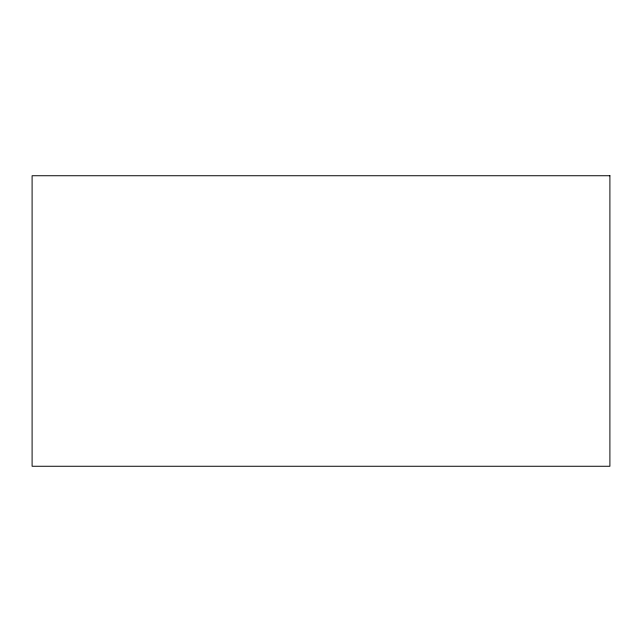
<?xml version="1.0" encoding="UTF-8"?>
<svg xmlns="http://www.w3.org/2000/svg" width="642" height="642" viewBox="0 0 642 642"><rect width="100%" height="100%" fill="white"/><g stroke="black" fill="none" stroke-linecap="round" stroke-linejoin="round"><path stroke-width="0.96" d="M609.9 175.739L32.1 175.739L32.1 466.261L609.9 466.261L609.9 175.739"/></g></svg>
